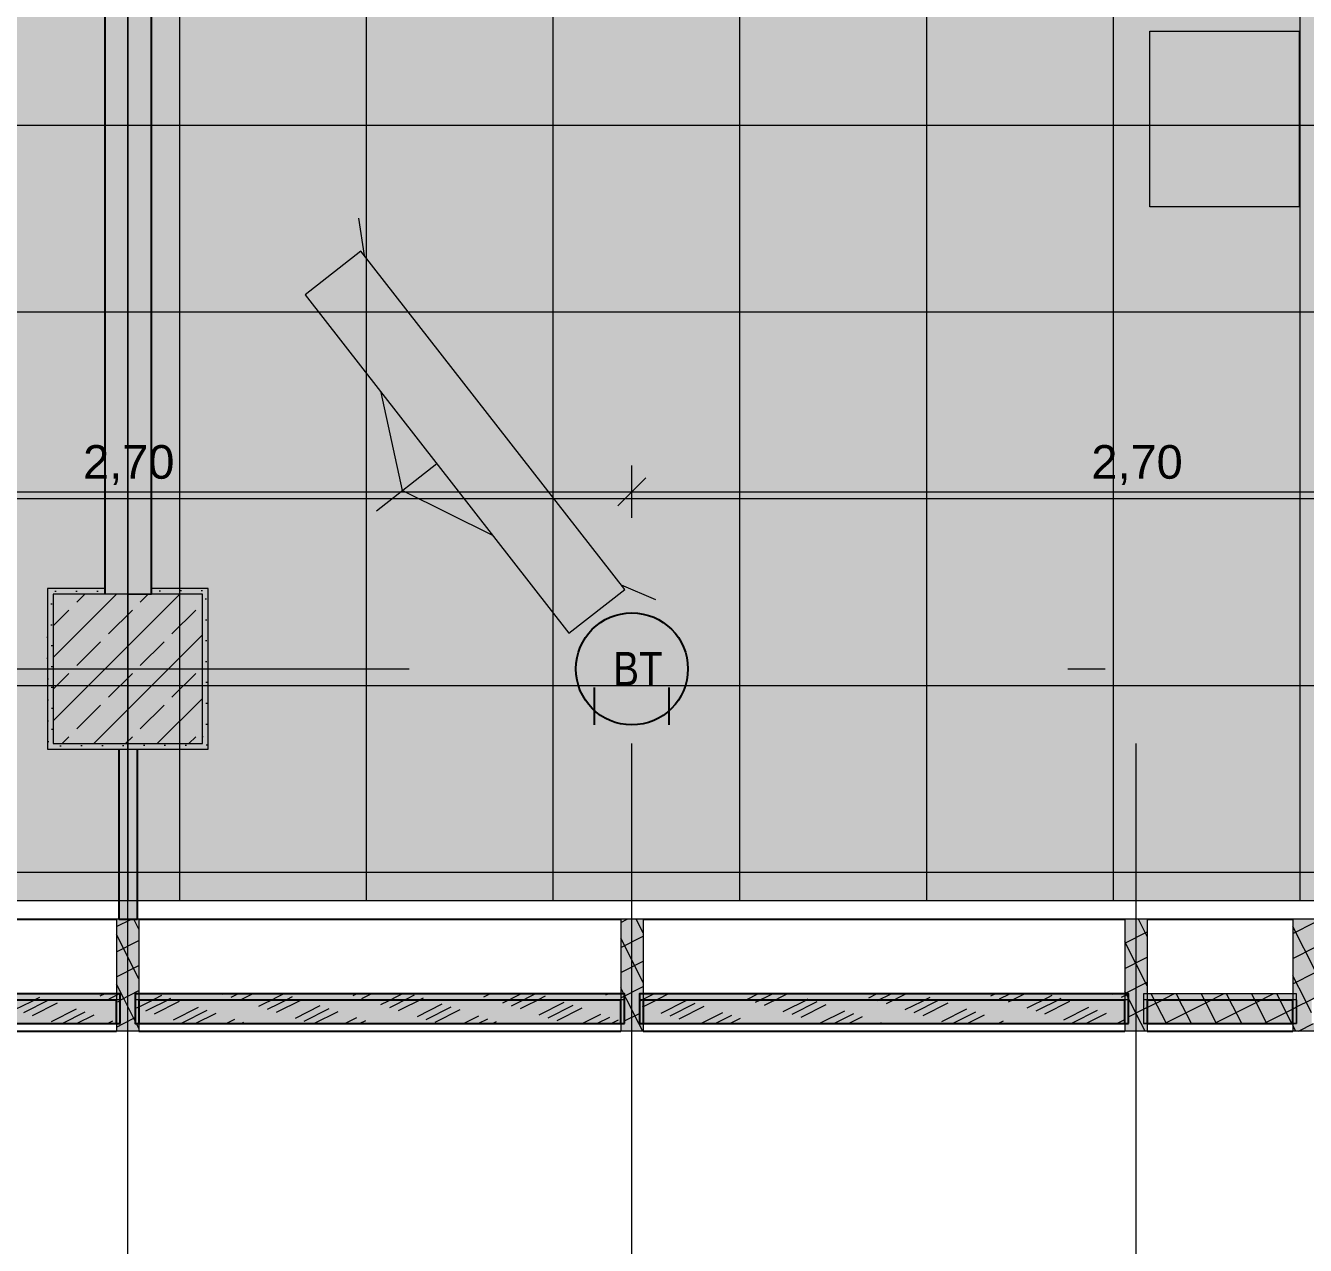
# Model space of a CAD drawing. Header units: metres. Extents: x -22.4 to 53.1, y 133.6 to 157.9.
# Drawn here: x -12.705 to -9.278, y 136.996 to 140.263 of the extents above; entities that cross this region are included whole.
import ezdxf

# ---------------------------------------------------------------- set-up
doc = ezdxf.new("R2010")
doc.units = ezdxf.units.M
doc.header["$MEASUREMENT"] = 0
for name, pattern in [('Achse', [0.0023, 0.0015, -0.0008]), ('Punktlinie', [0.0035, 0, -0.0035]), ('Strichpunktlinie', [0.006703, 0.003528, -0.001764, 0, -0.001411]), ('Wipeout_Contour', [1, 0, -1])]:
    doc.linetypes.add(name, pattern=pattern)
for name, color, linetype in [('00  Raster', 7, 'Continuous'), ('00  Raster Ausbau', 7, 'Continuous'), ('10  Fassade', 7, 'Continuous'), ('10  Fassade_Deckschraffur', 7, 'Continuous'), ('10  Fassade_Schnittschraffur', 7, 'Continuous'), ('10  Stützen', 7, 'Continuous'), ('10  Stützen_Schnittschraffur', 7, 'Continuous'), ('10  Treppen + Rampen', 7, 'Continuous'), ('20  TGA - Revi+BT', 7, 'Continuous'), ('40 Bemaßung 1_ 50 Bodenspiegel', 7, 'Continuous'), ('50  NUF - Raumstempel', 7, 'Continuous'), ('Neubau_20  Boden Aufbauten', 7, 'Continuous'), ('Neubau_20  Boden Aufbauten_Deckschraffur', 7, 'Continuous'), ('Neubau_20  Möbel', 7, 'Continuous'), ('Neubau_20  TGA - Revi+BT', 7, 'Continuous'), ('Neubau_20 Wand Leichtbau MIETERAUSBAU', 7, 'Continuous'), ('Neubau_20 Wand Leichtbau MIETERAUSBAU_Schnittschraffur', 7, 'Continuous')]:
    doc.layers.add(name, color=color, linetype=linetype)
doc.styles.add('ERSTELLTER_STIL_1', font='')
doc.styles.add('ERSTELLTER_STIL_2', font='')
doc.styles.get('ERSTELLTER_STIL_1').set_extended_font_data('Arial')
doc.styles.get('ERSTELLTER_STIL_2').set_extended_font_data('Arial Narrow')
pattern_1 = [(0, (-7.29265, 148.9955), (0, 0.5), []), (90, (-7.29265, 148.9955), (-0.5, 0), [])]
pattern_2 = [(26.86749, (-110.10794, 75.264664), (-0.027115717, 0.053523246), []), (116.86749, (-110.10794, 75.264664), (0.053523246, 0.027115717), [])]

# ---------------------------------------------------------------- blocks, each defined once
blk = doc.blocks.new('*X27', base_point=(-23.4289, 120.7796))
at = {"layer": '10  Fassade_Schnittschraffur', "color": 98, "linetype": 'Continuous', "lineweight": 13, "ltscale": 1000, "true_color": 0x000100}
for p, q in [((-11.0616, 137.6503), (-11.0228, 137.6699)), ((-11.0533, 137.6346), (-10.9864, 137.6685)), ((-10.7742, 137.6548), (-10.7443, 137.6699)), ((-10.7504, 137.647), (-10.7052, 137.6699)), ((-10.7267, 137.6392), (-10.6661, 137.6699)), ((-10.4475, 137.6593), (-10.4267, 137.6699)), ((-10.4238, 137.6516), (-10.3876, 137.6699)), ((-10.4, 137.6438), (-10.3484, 137.6699)), ((-10.1209, 137.6639), (-10.1091, 137.6699)), ((-10.0971, 137.6561), (-10.0699, 137.6699)), ((-10.0734, 137.6484), (-10.0308, 137.6699)), ((-10.023, 137.6319), (-9.9561, 137.6658)), ((-9.7942, 137.6685), (-9.7914, 137.6699)), ((-9.7705, 137.6607), (-9.7523, 137.6699)), ((-11.0029, 137.6181), (-10.936, 137.652)), ((-10.9792, 137.6104), (-10.9123, 137.6443)), ((-10.9554, 137.6026), (-10.8885, 137.6365)), ((-10.6763, 137.6227), (-10.6094, 137.6566)), ((-10.6525, 137.6149), (-10.5856, 137.6488)), ((-10.6288, 137.6072), (-10.5619, 137.641)), ((-10.3496, 137.6273), (-10.2827, 137.6612)), ((-10.3259, 137.6195), (-10.259, 137.6534)), ((-10.3021, 137.6117), (-10.2352, 137.6456)), ((-9.9992, 137.6241), (-9.9323, 137.658)), ((-9.9755, 137.6163), (-9.9086, 137.6502)), ((-9.9251, 137.5998), (-9.8582, 137.6337)), ((-10.8975, 137.5899), (-10.8381, 137.62)), ((-10.8584, 137.5899), (-10.8144, 137.6122)), ((-10.8193, 137.5899), (-10.7906, 137.6044)), ((-10.5784, 137.5907), (-10.5115, 137.6246)), ((-10.5408, 137.5899), (-10.4877, 137.6168)), ((-10.5017, 137.5899), (-10.464, 137.609)), ((-10.2518, 137.5952), (-10.1849, 137.6291)), ((-10.2232, 137.5899), (-10.1611, 137.6213)), ((-10.184, 137.5899), (-10.1373, 137.6136)), ((-10.1011, 137.5899), (-10.087, 137.5971)), ((-9.9014, 137.592), (-9.8345, 137.6259)), ((-9.8664, 137.5899), (-9.8107, 137.6181)), ((-9.7835, 137.5899), (-9.7603, 137.6016)), ((-10.4187, 137.5899), (-10.4136, 137.5925))]:
    blk.add_line(p, q, dxfattribs=at)
blk = doc.blocks.new('*X28', base_point=(-23.4289, 120.7796))
at = {"layer": '10  Fassade_Schnittschraffur', "color": 98, "linetype": 'Continuous', "lineweight": 13, "ltscale": 1000, "true_color": 0x000100}
for p, q in [((-12.4074, 137.6319), (-12.3405, 137.6658)), ((-12.1786, 137.6685), (-12.1759, 137.6699)), ((-12.1549, 137.6608), (-12.1368, 137.6699)), ((-12.1311, 137.653), (-12.0977, 137.6699)), ((-12.0808, 137.6365), (-12.0148, 137.6699)), ((-11.8282, 137.6653), (-11.8192, 137.6699)), ((-11.8045, 137.6576), (-11.7801, 137.6699)), ((-11.7541, 137.6411), (-11.6972, 137.6699)), ((-11.7303, 137.6333), (-11.6634, 137.6672)), ((-11.4778, 137.6621), (-11.4625, 137.6699)), ((-11.4275, 137.6456), (-11.3795, 137.6699)), ((-11.4037, 137.6379), (-11.3404, 137.6699)), ((-11.1512, 137.6667), (-11.1448, 137.6699)), ((-12.3836, 137.6241), (-12.3167, 137.658)), ((-12.3599, 137.6164), (-12.293, 137.6503)), ((-12.3095, 137.5999), (-12.2426, 137.6338)), ((-12.057, 137.6287), (-11.9901, 137.6626)), ((-12.0332, 137.6209), (-11.9663, 137.6548)), ((-11.9829, 137.6044), (-11.916, 137.6383)), ((-11.9591, 137.5967), (-11.8922, 137.6305)), ((-11.7066, 137.6255), (-11.6397, 137.6594)), ((-11.6562, 137.609), (-11.5893, 137.6429)), ((-11.6325, 137.6012), (-11.5656, 137.6351)), ((-11.3799, 137.6301), (-11.313, 137.664)), ((-11.3296, 137.6136), (-11.2627, 137.6475)), ((-11.3058, 137.6058), (-11.2389, 137.6397)), ((-11.2821, 137.598), (-11.2152, 137.6319)), ((-12.2858, 137.5921), (-12.2188, 137.626)), ((-12.2509, 137.5899), (-12.1951, 137.6182)), ((-12.168, 137.5899), (-12.1447, 137.6017)), ((-11.9333, 137.5899), (-11.8684, 137.6228)), ((-11.8504, 137.5899), (-11.8181, 137.6063)), ((-11.8113, 137.5899), (-11.7943, 137.5985)), ((-11.6087, 137.5934), (-11.5418, 137.6273)), ((-11.5328, 137.5899), (-11.4914, 137.6108)), ((-11.4936, 137.5899), (-11.4677, 137.6031)), ((-11.2151, 137.5899), (-11.1648, 137.6154)), ((-11.176, 137.5899), (-11.141, 137.6076)), ((-11.1369, 137.5899), (-11.1173, 137.5999)), ((-12.1289, 137.5899), (-12.121, 137.5939)), ((-11.7722, 137.5899), (-11.7706, 137.5907)), ((-11.4545, 137.5899), (-11.4439, 137.5953))]:
    blk.add_line(p, q, dxfattribs=at)
blk = doc.blocks.new('*X29', base_point=(-23.4289, 120.7796))
at = {"layer": '10  Fassade_Schnittschraffur', "color": 98, "linetype": 'Continuous', "lineweight": 13, "ltscale": 1000, "true_color": 0x000100}
for p, q in [((-13.1586, 137.6548), (-13.1288, 137.6699)), ((-13.1348, 137.6471), (-13.0897, 137.6699)), ((-13.111, 137.6393), (-13.0506, 137.6699)), ((-12.8319, 137.6594), (-12.8112, 137.6699)), ((-12.8082, 137.6516), (-12.7721, 137.6699)), ((-12.7844, 137.6438), (-12.733, 137.6699)), ((-12.5053, 137.664), (-12.4936, 137.6699)), ((-12.4815, 137.6562), (-12.4545, 137.6699)), ((-13.3116, 137.6368), (-13.2967, 137.6443)), ((-13.3116, 137.617), (-13.2729, 137.6365)), ((-13.0607, 137.6228), (-12.9938, 137.6567)), ((-13.0369, 137.615), (-12.97, 137.6489)), ((-13.0132, 137.6072), (-12.9463, 137.6411)), ((-12.734, 137.6273), (-12.6671, 137.6612)), ((-12.7103, 137.6196), (-12.6434, 137.6535)), ((-12.6865, 137.6118), (-12.6196, 137.6457)), ((-12.4578, 137.6484), (-12.4516, 137.6516)), ((-13.282, 137.5899), (-13.2225, 137.62)), ((-13.2429, 137.5899), (-13.1988, 137.6123)), ((-13.2038, 137.5899), (-13.175, 137.6045)), ((-12.9628, 137.5907), (-12.8959, 137.6246)), ((-12.9253, 137.5899), (-12.8721, 137.6168)), ((-12.8862, 137.5899), (-12.8484, 137.6091)), ((-12.6362, 137.5953), (-12.5692, 137.6292)), ((-12.6077, 137.5899), (-12.5455, 137.6214)), ((-12.5686, 137.5899), (-12.5217, 137.6136)), ((-12.4856, 137.5899), (-12.4714, 137.5971)), ((-12.8032, 137.5899), (-12.798, 137.5926))]:
    blk.add_line(p, q, dxfattribs=at)

msp = doc.modelspace()

# ---------------------------------------------------------------- hatches: boundary and pattern name
at = {"layer": '10  Stützen_Schnittschraffur', "linetype": 'Continuous', "lineweight": 0, "true_color": 0xffffff}
for points in [[(-12.4931, 138.7549), (-12.6466, 138.7549), (-12.6466, 138.3249), (-12.2166, 138.3249), (-12.2166, 138.7549), (-12.3681, 138.7549), (-12.3681, 138.7399), (-12.4306, 138.7399), (-12.2316, 138.7399), (-12.2316, 138.3399), (-12.6316, 138.3399), (-12.6316, 138.7399), (-12.4931, 138.7399)], [(-12.6316, 138.3399), (-12.2316, 138.3399), (-12.2316, 138.7399), (-12.6316, 138.7399)]]:
    msp.add_hatch(color=7, dxfattribs=at).paths.add_polyline_path(points)
at = {"layer": '10  Stützen_Schnittschraffur', "linetype": 'Continuous', "lineweight": 13, "true_color": 0x000100}
h = msp.add_hatch(dxfattribs=at)
h.set_pattern_fill('Gips_0001', color=98, style=0, pattern_type=2)
h.set_pattern_definition([(26.86749, (-110.107942, 75.264664), (-0.0112982155, 0.0223013526), [0, -0.025])])
h.paths.add_polyline_path([(-12.4931, 138.7549), (-12.6466, 138.7549), (-12.6466, 138.3249), (-12.2166, 138.3249), (-12.2166, 138.7549), (-12.3681, 138.7549), (-12.3681, 138.7399), (-12.4306, 138.7399), (-12.2316, 138.7399), (-12.2316, 138.3399), (-12.6316, 138.3399), (-12.6316, 138.7399), (-12.4931, 138.7399)])
h = msp.add_hatch(dxfattribs=at)
h.set_pattern_fill('Beton__Stahlbeton_0001', color=98, style=0, pattern_type=2)
h.set_pattern_definition([(225, (-12.63157, 138.73991), (-0.084853, 0.084853), []), (225, (-12.674, 138.78233), (-0.084853, 0.084853), [0.09, -0.03])])
h.paths.add_polyline_path([(-12.6316, 138.3399), (-12.2316, 138.3399), (-12.2316, 138.7399), (-12.6316, 138.7399)])
at = {"layer": 'Neubau_20  Boden Aufbauten_Deckschraffur', "linetype": 'Continuous', "lineweight": 0, "true_color": 0xffffff}
for points in [[(-10.4166, 150.382), (-18.9066, 150.382), (-18.9066, 145.78), (-18.9066, 137.9199), (-12.5191, 137.9199), (-12.4315, 137.9199), (-12.4315, 143.6799), (-12.4941, 143.6799), (-12.4941, 145.73), (-12.3691, 145.73), (-9.8816, 145.7299), (-9.8816, 150.225), (-10.4166, 150.225)], [(-12.4315, 143.6799), (-12.4315, 137.9199), (-5.3066, 137.9199), (-5.3066, 143.6799)]]:
    msp.add_hatch(color=7, dxfattribs=at).paths.add_polyline_path(points)
at = {"layer": 'Neubau_20  Boden Aufbauten_Deckschraffur', "linetype": 'Continuous', "lineweight": 18}
h = msp.add_hatch(dxfattribs=at)
h.set_pattern_fill('Verband__Quadrat__50x50__4D', color=6, style=0, pattern_type=2)
h.set_pattern_definition(pattern_1)
h.paths.add_polyline_path([(-10.4166, 150.382), (-18.9066, 150.382), (-18.9066, 145.78), (-18.9066, 137.9199), (-12.5191, 137.9199), (-12.4315, 137.9199), (-12.4315, 143.6799), (-12.4941, 143.6799), (-12.4941, 145.73), (-12.3691, 145.73), (-9.8816, 145.7299), (-9.8816, 150.225), (-10.4166, 150.225)])
h = msp.add_hatch(dxfattribs=at)
h.set_pattern_fill('Verband__Quadrat__50x50__4D', color=6, style=0, pattern_type=2)
h.set_pattern_definition(pattern_1)
h.paths.add_polyline_path([(-12.4315, 143.6799), (-12.4315, 137.9199), (-5.3066, 137.9199), (-5.3066, 143.6799)])
at = {"layer": 'Neubau_20 Wand Leichtbau MIETERAUSBAU_Schnittschraffur', "linetype": 'Continuous', "lineweight": 18}
msp.add_hatch(color=9, dxfattribs=at).paths.add_polyline_path([(-12.3691, 143.6799), (-12.4941, 143.6799), (-12.4931, 138.7399), (-12.4306, 138.7399), (-12.3681, 138.7399)])

# ---------------------------------------------------------------- linework, layer by layer
at = {"layer": '00  Raster', "color": 5, "linetype": 'Strichpunktlinie', "lineweight": 13, "ltscale": 1000}
msp.add_line((-12.4316, 133.7291), (-12.4316, 155.8899), dxfattribs=at)
at = {"layer": '00  Raster', "color": 7, "linetype": 'Strichpunktlinie', "lineweight": 13, "ltscale": 1000}
msp.add_line((-22.0094, 138.5399), (33.1556, 138.5399), dxfattribs=at)
at = {"layer": '00  Raster Ausbau', "color": 9, "linetype": 'Achse', "lineweight": 18, "ltscale": 1000}
for p, q in [((-12.4316, 137.3399), (-12.4316, 138.3399)), ((-11.0816, 137.3399), (-11.0816, 138.3399)), ((-9.7316, 137.3399), (-9.7316, 138.3399)), ((-12.4316, 136.3399), (-12.4316, 137.3399)), ((-11.0816, 136.3399), (-11.0816, 137.3399)), ((-9.7316, 136.3399), (-9.7316, 137.3399))]:
    msp.add_line(p, q, dxfattribs=at)
at = {"layer": '10  Stützen', "color": 7, "linetype": 'Continuous', "lineweight": 13, "ltscale": 1000, "flags": 128}
msp.add_lwpolyline([(-12.4931, 138.7549), (-12.6466, 138.7549), (-12.6466, 138.3249), (-12.2166, 138.3249), (-12.2166, 138.7549), (-12.3681, 138.7549)], dxfattribs=at)
msp.add_lwpolyline([(-12.6316, 138.3399), (-12.2316, 138.3399), (-12.2316, 138.7399), (-12.6316, 138.7399)], close=True, dxfattribs=at)
at = {"layer": '40 Bemaßung 1_ 50 Bodenspiegel', "color": 7, "linetype": 'Continuous', "lineweight": 13, "ltscale": 1000}
for p, q in [((-11.0816, 138.9442), (-11.0816, 139.0848)), ((-11.0441, 139.052), (-11.1191, 138.977)), ((-13.7816, 139.0145), (-11.0816, 139.0145)), ((-11.0816, 139.0145), (-8.3816, 139.0145))]:
    msp.add_line(p, q, dxfattribs=at)
at = {"layer": 'Neubau_20  Boden Aufbauten', "color": 7, "linetype": 'Continuous', "lineweight": 13, "ltscale": 1000, "flags": 128}
for points in [[(-10.4166, 150.382), (-18.9066, 150.382), (-18.9066, 145.78), (-18.9066, 137.9199), (-12.5191, 137.9199), (-12.4315, 137.9199), (-12.4315, 143.6799), (-12.4941, 143.6799), (-12.4941, 145.73), (-12.3691, 145.73), (-9.8816, 145.7299), (-9.8816, 150.225), (-10.4166, 150.225)], [(-12.4315, 143.6799), (-12.4315, 137.9199), (-5.3066, 137.9199), (-5.3066, 143.6799)]]:
    msp.add_lwpolyline(points, close=True, dxfattribs=at)
at = {"layer": 'Neubau_20  Möbel', "color": 9, "linetype": 'Continuous', "lineweight": 18, "ltscale": 1000}
for p, q in [((-11.8138, 139.7466), (-11.7982, 139.6475)), ((-11.6955, 139.0175), (-11.7527, 139.2803)), ((-11.6036, 139.0891), (-11.7657, 138.9627)), ((-11.6955, 139.0175), (-11.4546, 138.8979)), ((-11.0172, 138.7249), (-11.1095, 138.7642))]:
    msp.add_line(p, q, dxfattribs=at)
at = {"layer": 'Neubau_20  Möbel', "color": 9, "linetype": 'Continuous', "lineweight": 18, "ltscale": 1000, "flags": 128}
for points in [[(-9.6948, 140.2478), (-9.2948, 140.2478), (-9.2948, 139.7778), (-9.6948, 139.7778)], [(-11.1006, 138.7528), (-11.8071, 139.6589), (-11.9569, 139.5421), (-11.2504, 138.636)]]:
    msp.add_lwpolyline(points, close=True, dxfattribs=at)
at = {"layer": 'Neubau_20  TGA - Revi+BT', "color": 1, "linetype": 'Continuous', "lineweight": 25, "ltscale": 1000}
for p, q in [((-11.1816, 138.3899), (-11.1816, 138.4899)), ((-10.9816, 138.3899), (-10.9816, 138.4899))]:
    msp.add_line(p, q, dxfattribs=at)
msp.add_circle((-11.0816, 138.5399), 0.15, dxfattribs=at)
at = {"layer": 'Neubau_20 Wand Leichtbau MIETERAUSBAU', "color": 7, "linetype": 'Continuous', "lineweight": 25, "ltscale": 1000, "flags": 128}
for points in [[(-12.4941, 143.6799), (-12.4931, 138.7399)], [(-12.3681, 138.7399), (-12.3691, 143.6799)]]:
    msp.add_lwpolyline(points, dxfattribs=at)
at = {"layer": 'Neubau_20 Wand Leichtbau MIETERAUSBAU', "color": 7, "linetype": 'Continuous', "lineweight": 13, "ltscale": 1000, "flags": 128}
msp.add_lwpolyline([(-12.4306, 138.7399), (-12.3681, 138.7399)], dxfattribs=at)

# ---------------------------------------------------------------- texts
at = {"layer": '20  TGA - Revi+BT', "color": 1, "linetype": 'Continuous', "lineweight": 25, "insert": (-10.9997, 138.5404), "char_height": 0.09, "attachment_point": 6, "rotation": 359.9998, "style": 'ERSTELLTER_STIL_2'}
msp.add_mtext('\\A1;{\\pqr;\\fArial Narrow|b0|i0|c0|p38;BT }', dxfattribs=at)
at = {"layer": '40 Bemaßung 1_ 50 Bodenspiegel', "color": 7, "linetype": 'Continuous', "lineweight": 13, "char_height": 0.09, "width": 0.239452, "attachment_point": 7, "rotation": 360, "style": 'ERSTELLTER_STIL_1'}
for insert in [(-12.5513, 139.0325), (-9.8513, 139.0325)]:
    msp.add_mtext('\\A1;{\\pql;\\fArial|b0|i0|c0|p38;2,70}', dxfattribs=dict(at, insert=insert))

# ---------------------------------------------------------------- wipeouts: each hides what was drawn before it
at = {"color": 254, "linetype": 'Wipeout_Contour', "lineweight": 0, "ltscale": 552.900189}
msp.add_wipeout([(-12.4616, 137.5899), (-12.4616, 137.6537), (-13.3016, 137.6537), (-13.3016, 137.5899)], dxfattribs=at).dxf.layer = '10  Fassade_Deckschraffur'
at = {"color": 254, "linetype": 'Wipeout_Contour', "lineweight": 0, "ltscale": 552.502661}
msp.add_wipeout([(-11.1116, 137.5899), (-11.1116, 137.6537), (-12.4016, 137.6537), (-12.4016, 137.5899)], dxfattribs=at).dxf.layer = '10  Fassade_Deckschraffur'
at = {"color": 254, "linetype": 'Wipeout_Contour', "lineweight": 0, "ltscale": 552.069173}
msp.add_wipeout([(-9.7616, 137.5899), (-9.7616, 137.6537), (-11.0516, 137.6537), (-11.0516, 137.5899)], dxfattribs=at).dxf.layer = '10  Fassade_Deckschraffur'
at = {"color": 254, "linetype": 'Wipeout_Contour', "lineweight": 0, "ltscale": 551.803448}
msp.add_wipeout([(-9.3116, 137.5899), (-9.3116, 137.6537), (-9.7016, 137.6537), (-9.7016, 137.5899)], dxfattribs=at).dxf.layer = '10  Fassade_Deckschraffur'

# ---------------------------------------------------------------- next in the draw order: wipeouts: each hides what was drawn before it
at = {"color": 254, "linetype": 'Wipeout_Contour', "lineweight": 0, "ltscale": 553.45785}
msp.add_wipeout([(-12.4616, 137.6537), (-12.4616, 137.8699), (-13.3016, 137.8699), (-13.3016, 137.6537)], dxfattribs=at).dxf.layer = '10  Fassade_Deckschraffur'
at = {"color": 254, "linetype": 'Wipeout_Contour', "lineweight": 0, "ltscale": 553.060714}
msp.add_wipeout([(-11.1116, 137.8699), (-12.4016, 137.8699), (-12.4016, 137.6537), (-11.1116, 137.6537)], dxfattribs=at).dxf.layer = '10  Fassade_Deckschraffur'
at = {"color": 254, "linetype": 'Wipeout_Contour', "lineweight": 0, "ltscale": 552.627654}
msp.add_wipeout([(-9.7616, 137.6537), (-9.7616, 137.8699), (-11.0516, 137.8699), (-11.0516, 137.6537)], dxfattribs=at).dxf.layer = '10  Fassade_Deckschraffur'
at = {"color": 254, "linetype": 'Wipeout_Contour', "lineweight": 0, "ltscale": 552.36219}
msp.add_wipeout([(-9.3116, 137.6537), (-9.3116, 137.8699), (-9.7016, 137.8699), (-9.7016, 137.6537)], dxfattribs=at).dxf.layer = '10  Fassade_Deckschraffur'
at = {"color": 254, "linetype": 'Wipeout_Contour', "lineweight": 0, "ltscale": 552.733291}
msp.add_wipeout([(-12.4616, 137.5699), (-12.4616, 137.5899), (-13.3016, 137.5899), (-13.3016, 137.5699)], dxfattribs=at).dxf.layer = '10  Fassade_Deckschraffur'
at = {"color": 254, "linetype": 'Wipeout_Contour', "lineweight": 0, "ltscale": 552.335645}
msp.add_wipeout([(-11.1116, 137.5699), (-11.1116, 137.5899), (-12.4016, 137.5899), (-12.4016, 137.5699)], dxfattribs=at).dxf.layer = '10  Fassade_Deckschraffur'
at = {"color": 254, "linetype": 'Wipeout_Contour', "lineweight": 0, "ltscale": 551.90203}
msp.add_wipeout([(-9.7616, 137.5699), (-9.7616, 137.5899), (-11.0516, 137.5899), (-11.0516, 137.5699)], dxfattribs=at).dxf.layer = '10  Fassade_Deckschraffur'
at = {"color": 254, "linetype": 'Wipeout_Contour', "lineweight": 0, "ltscale": 551.636226}
msp.add_wipeout([(-9.3116, 137.5699), (-9.3116, 137.5899), (-9.7016, 137.5899), (-9.7016, 137.5699)], dxfattribs=at).dxf.layer = '10  Fassade_Deckschraffur'

# ---------------------------------------------------------------- next in the draw order: hatches: boundary and pattern name
at = {"layer": 'Neubau_20 Wand Leichtbau MIETERAUSBAU_Schnittschraffur', "linetype": 'Continuous', "lineweight": 18}
msp.add_hatch(color=9, dxfattribs=at).paths.add_polyline_path([(-12.4555, 138.3249), (-12.4555, 137.869), (-12.4055, 137.869), (-12.4055, 138.3249)])

# ---------------------------------------------------------------- next in the draw order: linework, layer by layer
at = {"layer": '10  Fassade', "color": 7, "linetype": 'Continuous', "lineweight": 18, "ltscale": 1000}
for p, q in [((-12.4016, 137.8699), (-12.4616, 137.8699)), ((-11.0516, 137.8699), (-11.1116, 137.8699)), ((-9.7016, 137.8699), (-9.7616, 137.8699)), ((-9.2516, 137.8699), (-9.3116, 137.8699)), ((-12.4016, 137.5699), (-12.4616, 137.5699)), ((-11.0516, 137.5699), (-11.1116, 137.5699)), ((-9.7016, 137.5699), (-9.7616, 137.5699)), ((-9.2516, 137.5699), (-9.3116, 137.5699))]:
    msp.add_line(p, q, dxfattribs=at)
at = {"layer": '10  Fassade', "color": 7, "linetype": 'Continuous', "lineweight": 25, "ltscale": 1000, "flags": 128}
for points in [[(-13.3016, 137.8699), (-12.4616, 137.8699)], [(-12.4016, 137.8699), (-11.1116, 137.8699)], [(-11.0516, 137.8699), (-9.7616, 137.8699)], [(-9.7016, 137.8699), (-9.3116, 137.8699)], [(-13.3016, 137.5699), (-12.4616, 137.5699)], [(-12.4016, 137.5699), (-11.1116, 137.5699)], [(-11.0516, 137.5699), (-9.7616, 137.5699)], [(-9.7016, 137.5699), (-9.3116, 137.5699)]]:
    msp.add_lwpolyline(points, dxfattribs=at)
at = {"layer": '50  NUF - Raumstempel', "color": 7, "linetype": 'Punktlinie', "lineweight": 13, "ltscale": 1000, "flags": 128}
msp.add_lwpolyline([(-18.9066, 137.869), (-18.9066, 150.382), (-9.7966, 150.382), (-9.7966, 152.8749), (3.7184, 152.8749), (3.7184, 152.6049), (3.5534, 152.6049), (3.5534, 152.1749), (3.7184, 152.1749), (3.7184, 146.3199), (3.5534, 146.3199), (3.5534, 145.8899), (3.7184, 145.8899), (3.7184, 145.7049), (-1.7166, 145.7049), (-1.7166, 141.4699), (-3.0116, 141.4699), (-3.0116, 138.1049), (-5.6066, 138.1049), (-5.6066, 137.869)], close=True, dxfattribs=at)
at = {"layer": 'Neubau_20 Wand Leichtbau MIETERAUSBAU', "color": 7, "linetype": 'Continuous', "lineweight": 25, "ltscale": 1000, "flags": 128}
for points in [[(-12.4555, 138.3249), (-12.4555, 137.869)], [(-12.4055, 137.869), (-12.4055, 138.3249)]]:
    msp.add_lwpolyline(points, dxfattribs=at)
at = {"layer": 'Neubau_20 Wand Leichtbau MIETERAUSBAU', "color": 7, "linetype": 'Continuous', "lineweight": 13, "ltscale": 1000, "flags": 128}
msp.add_lwpolyline([(-12.4555, 137.869), (-12.4055, 137.869)], dxfattribs=at)

# ---------------------------------------------------------------- next in the draw order: wipeouts: each hides what was drawn before it
at = {"color": 254, "linetype": 'Wipeout_Contour', "lineweight": 0, "ltscale": 552.747237}
msp.add_wipeout([(-12.4516, 137.6537), (-12.4616, 137.6537), (-12.4616, 137.5929), (-12.4516, 137.5929)], dxfattribs=at).dxf.layer = '10  Fassade_Deckschraffur'
at = {"color": 254, "linetype": 'Wipeout_Contour', "lineweight": 0, "ltscale": 552.729244}
msp.add_wipeout([(-12.4116, 137.6537), (-12.4116, 137.5929), (-12.4016, 137.5929), (-12.4016, 137.6537)], dxfattribs=at).dxf.layer = '10  Fassade_Deckschraffur'
at = {"color": 254, "linetype": 'Wipeout_Contour', "lineweight": 0, "ltscale": 552.286645}
msp.add_wipeout([(-11.1116, 137.6537), (-11.1116, 137.5929), (-11.1016, 137.5929), (-11.1016, 137.6537)], dxfattribs=at).dxf.layer = '10  Fassade_Deckschraffur'
at = {"color": 254, "linetype": 'Wipeout_Contour', "lineweight": 0, "ltscale": 552.270593}
msp.add_wipeout([(-11.0616, 137.6537), (-11.0616, 137.5929), (-11.0516, 137.5929), (-11.0516, 137.6537)], dxfattribs=at).dxf.layer = '10  Fassade_Deckschraffur'
at = {"color": 254, "linetype": 'Wipeout_Contour', "lineweight": 0, "ltscale": 551.878509}
msp.add_wipeout([(-9.7616, 137.6537), (-9.7616, 137.5929), (-9.7516, 137.5929), (-9.7516, 137.6537)], dxfattribs=at).dxf.layer = '10  Fassade_Deckschraffur'
at = {"color": 254, "linetype": 'Wipeout_Contour', "lineweight": 0, "ltscale": 551.864402}
msp.add_wipeout([(-9.7116, 137.6537), (-9.7116, 137.5929), (-9.7016, 137.5929), (-9.7016, 137.6537)], dxfattribs=at).dxf.layer = '10  Fassade_Deckschraffur'
at = {"color": 254, "linetype": 'Wipeout_Contour', "lineweight": 0, "ltscale": 551.754141}
msp.add_wipeout([(-9.3116, 137.6537), (-9.3116, 137.5929), (-9.3016, 137.5929), (-9.3016, 137.6537)], dxfattribs=at).dxf.layer = '10  Fassade_Deckschraffur'

# ---------------------------------------------------------------- next in the draw order: hatches: boundary and pattern name
at = {"layer": '10  Fassade_Schnittschraffur', "linetype": 'Continuous', "lineweight": 0, "true_color": 0xffffff}
for points in [[(-12.4016, 137.8699), (-12.4616, 137.8699), (-12.4616, 137.6537), (-12.4016, 137.6537)], [(-11.0516, 137.8699), (-11.1116, 137.8699), (-11.1116, 137.6537), (-11.0516, 137.6537)], [(-9.7016, 137.8699), (-9.7616, 137.8699), (-9.7616, 137.6537), (-9.7016, 137.6537)], [(-9.2516, 137.8699), (-9.3116, 137.8699), (-9.3116, 137.6537), (-9.2516, 137.6537)]]:
    msp.add_hatch(color=7, dxfattribs=at).paths.add_polyline_path(points)
at = {"layer": '10  Fassade_Schnittschraffur', "linetype": 'Continuous', "lineweight": 13, "true_color": 0x000100}
h = msp.add_hatch(dxfattribs=at)
h.set_pattern_fill('Dämmung__hart_1_0001', color=98, style=0, pattern_type=2)
h.set_pattern_definition(pattern_2)
h.paths.add_polyline_path([(-12.4016, 137.8699), (-12.4616, 137.8699), (-12.4616, 137.6537), (-12.4016, 137.6537)])
h = msp.add_hatch(dxfattribs=at)
h.set_pattern_fill('Dämmung__hart_1_0001', color=98, style=0, pattern_type=2)
h.set_pattern_definition(pattern_2)
h.paths.add_polyline_path([(-11.0516, 137.8699), (-11.1116, 137.8699), (-11.1116, 137.6537), (-11.0516, 137.6537)])
h = msp.add_hatch(dxfattribs=at)
h.set_pattern_fill('Dämmung__hart_1_0001', color=98, style=0, pattern_type=2)
h.set_pattern_definition(pattern_2)
h.paths.add_polyline_path([(-9.7016, 137.8699), (-9.7616, 137.8699), (-9.7616, 137.6537), (-9.7016, 137.6537)])
h = msp.add_hatch(dxfattribs=at)
h.set_pattern_fill('Dämmung__hart_1_0001', color=98, style=0, pattern_type=2)
h.set_pattern_definition(pattern_2)
h.paths.add_polyline_path([(-9.2516, 137.8699), (-9.3116, 137.8699), (-9.3116, 137.6537), (-9.2516, 137.6537)])

# ---------------------------------------------------------------- next in the draw order: linework, layer by layer
at = {"layer": '10  Fassade', "color": 7, "linetype": 'Continuous', "lineweight": 18, "ltscale": 1000}
for p, q in [((-12.4616, 137.8699), (-12.4616, 137.6537)), ((-12.4016, 137.8699), (-12.4016, 137.6537)), ((-11.1116, 137.8699), (-11.1116, 137.6537)), ((-11.0516, 137.8699), (-11.0516, 137.6537)), ((-9.7616, 137.8699), (-9.7616, 137.6537)), ((-9.7016, 137.8699), (-9.7016, 137.6537)), ((-9.3116, 137.8699), (-9.3116, 137.6537)), ((-12.4516, 137.6537), (-12.4616, 137.6537)), ((-12.4016, 137.6537), (-12.4116, 137.6537)), ((-11.1016, 137.6537), (-11.1116, 137.6537)), ((-11.0516, 137.6537), (-11.0616, 137.6537)), ((-9.7516, 137.6537), (-9.7616, 137.6537)), ((-9.7016, 137.6537), (-9.7116, 137.6537)), ((-9.3016, 137.6537), (-9.3116, 137.6537))]:
    msp.add_line(p, q, dxfattribs=at)
at = {"layer": '10  Fassade', "color": 7, "linetype": 'Continuous', "lineweight": 25, "ltscale": 1000, "flags": 128}
for points in [[(-13.3016, 137.6537), (-12.4616, 137.6537)], [(-12.4016, 137.6537), (-11.1116, 137.6537)], [(-11.0516, 137.6537), (-9.7616, 137.6537)], [(-9.7016, 137.6537), (-9.3116, 137.6537)]]:
    msp.add_lwpolyline(points, dxfattribs=at)

# ---------------------------------------------------------------- next in the draw order: wipeouts: each hides what was drawn before it
at = {"color": 254, "linetype": 'Wipeout_Contour', "lineweight": 0, "ltscale": 552.620123}
msp.add_wipeout([(-12.4616, 137.5929), (-12.4616, 137.5899), (-12.4516, 137.5899), (-12.4516, 137.5929)], dxfattribs=at).dxf.layer = '10  Fassade_Deckschraffur'
at = {"color": 254, "linetype": 'Wipeout_Contour', "lineweight": 0, "ltscale": 552.602131}
msp.add_wipeout([(-12.4016, 137.5929), (-12.4116, 137.5929), (-12.4116, 137.5899), (-12.4016, 137.5899)], dxfattribs=at).dxf.layer = '10  Fassade_Deckschraffur'
at = {"color": 254, "linetype": 'Wipeout_Contour', "lineweight": 0, "ltscale": 552.159428}
msp.add_wipeout([(-11.1116, 137.5929), (-11.1116, 137.5899), (-11.1016, 137.5899), (-11.1016, 137.5929)], dxfattribs=at).dxf.layer = '10  Fassade_Deckschraffur'
at = {"color": 254, "linetype": 'Wipeout_Contour', "lineweight": 0, "ltscale": 552.14337}
msp.add_wipeout([(-11.0516, 137.5929), (-11.0616, 137.5929), (-11.0616, 137.5899), (-11.0516, 137.5899)], dxfattribs=at).dxf.layer = '10  Fassade_Deckschraffur'
at = {"color": 254, "linetype": 'Wipeout_Contour', "lineweight": 0, "ltscale": 551.7512}
msp.add_wipeout([(-9.7616, 137.5929), (-9.7616, 137.5899), (-9.7516, 137.5899), (-9.7516, 137.5929)], dxfattribs=at).dxf.layer = '10  Fassade_Deckschraffur'
at = {"color": 254, "linetype": 'Wipeout_Contour', "lineweight": 0, "ltscale": 551.73709}
msp.add_wipeout([(-9.7016, 137.5929), (-9.7116, 137.5929), (-9.7116, 137.5899), (-9.7016, 137.5899)], dxfattribs=at).dxf.layer = '10  Fassade_Deckschraffur'
at = {"color": 254, "linetype": 'Wipeout_Contour', "lineweight": 0, "ltscale": 551.626805}
msp.add_wipeout([(-9.3116, 137.5929), (-9.3116, 137.5899), (-9.3016, 137.5899), (-9.3016, 137.5929)], dxfattribs=at).dxf.layer = '10  Fassade_Deckschraffur'

# ---------------------------------------------------------------- next in the draw order: hatches: boundary and pattern name
at = {"layer": '10  Fassade_Schnittschraffur', "linetype": 'Continuous', "lineweight": 0, "true_color": 0xffffff}
for points in [[(-12.4516, 137.5899), (-12.4516, 137.6699), (-13.3116, 137.6699), (-13.3116, 137.5899)], [(-11.1016, 137.5899), (-11.1016, 137.6699), (-12.4116, 137.6699), (-12.4116, 137.5899)], [(-9.7516, 137.5899), (-9.7516, 137.6699), (-11.0616, 137.6699), (-11.0616, 137.5899)], [(-9.3016, 137.5899), (-9.3016, 137.6699), (-9.7116, 137.6699), (-9.7116, 137.5899)], [(-12.4116, 137.6537), (-12.4516, 137.6537), (-12.4516, 137.5899), (-12.4116, 137.5899)], [(-11.0616, 137.6537), (-11.1016, 137.6537), (-11.1016, 137.5899), (-11.0616, 137.5899)], [(-9.7116, 137.6537), (-9.7516, 137.6537), (-9.7516, 137.5899), (-9.7116, 137.5899)], [(-9.2616, 137.6537), (-9.3016, 137.6537), (-9.3016, 137.5899), (-9.2616, 137.5899)], [(-12.4616, 137.5699), (-12.4016, 137.5699), (-12.4016, 137.5899), (-12.4616, 137.5899)], [(-11.1116, 137.5699), (-11.0516, 137.5699), (-11.0516, 137.5899), (-11.1116, 137.5899)], [(-9.7616, 137.5699), (-9.7016, 137.5699), (-9.7016, 137.5899), (-9.7616, 137.5899)], [(-9.3116, 137.5699), (-9.2516, 137.5699), (-9.2516, 137.5899), (-9.3116, 137.5899)]]:
    msp.add_hatch(color=7, dxfattribs=at).paths.add_polyline_path(points)
at = {"layer": '10  Fassade_Schnittschraffur', "linetype": 'Continuous', "lineweight": 13, "true_color": 0x000100}
h = msp.add_hatch(dxfattribs=at)
h.set_pattern_fill('Dämmung__hart_1_0001', color=98, style=0, pattern_type=2)
h.set_pattern_definition(pattern_2)
h.paths.add_polyline_path([(-9.3016, 137.5899), (-9.3016, 137.6699), (-9.7116, 137.6699), (-9.7116, 137.5899)])
h = msp.add_hatch(dxfattribs=at)
h.set_pattern_fill('Dämmung__hart_1_0001', color=98, style=0, pattern_type=2)
h.set_pattern_definition(pattern_2)
h.paths.add_polyline_path([(-12.4116, 137.6537), (-12.4516, 137.6537), (-12.4516, 137.5899), (-12.4116, 137.5899)])
h = msp.add_hatch(dxfattribs=at)
h.set_pattern_fill('Dämmung__hart_1_0001', color=98, style=0, pattern_type=2)
h.set_pattern_definition(pattern_2)
h.paths.add_polyline_path([(-11.0616, 137.6537), (-11.1016, 137.6537), (-11.1016, 137.5899), (-11.0616, 137.5899)])
h = msp.add_hatch(dxfattribs=at)
h.set_pattern_fill('Dämmung__hart_1_0001', color=98, style=0, pattern_type=2)
h.set_pattern_definition(pattern_2)
h.paths.add_polyline_path([(-9.7116, 137.6537), (-9.7516, 137.6537), (-9.7516, 137.5899), (-9.7116, 137.5899)])
h = msp.add_hatch(dxfattribs=at)
h.set_pattern_fill('Dämmung__hart_1_0001', color=98, style=0, pattern_type=2)
h.set_pattern_definition(pattern_2)
h.paths.add_polyline_path([(-9.2616, 137.6537), (-9.3016, 137.6537), (-9.3016, 137.5899), (-9.2616, 137.5899)])
h = msp.add_hatch(dxfattribs=at)
h.set_pattern_fill('Dämmung__hart_1_0001', color=98, style=0, pattern_type=2)
h.set_pattern_definition(pattern_2)
h.paths.add_polyline_path([(-12.4616, 137.5699), (-12.4016, 137.5699), (-12.4016, 137.5899), (-12.4616, 137.5899)])
h = msp.add_hatch(dxfattribs=at)
h.set_pattern_fill('Dämmung__hart_1_0001', color=98, style=0, pattern_type=2)
h.set_pattern_definition(pattern_2)
h.paths.add_polyline_path([(-11.1116, 137.5699), (-11.0516, 137.5699), (-11.0516, 137.5899), (-11.1116, 137.5899)])
h = msp.add_hatch(dxfattribs=at)
h.set_pattern_fill('Dämmung__hart_1_0001', color=98, style=0, pattern_type=2)
h.set_pattern_definition(pattern_2)
h.paths.add_polyline_path([(-9.7616, 137.5699), (-9.7016, 137.5699), (-9.7016, 137.5899), (-9.7616, 137.5899)])
h = msp.add_hatch(dxfattribs=at)
h.set_pattern_fill('Dämmung__hart_1_0001', color=98, style=0, pattern_type=2)
h.set_pattern_definition(pattern_2)
h.paths.add_polyline_path([(-9.3116, 137.5699), (-9.2516, 137.5699), (-9.2516, 137.5899), (-9.3116, 137.5899)])

# ---------------------------------------------------------------- next in the draw order: linework, layer by layer
at = {"layer": '10  Fassade', "color": 7, "linetype": 'Continuous', "lineweight": 18, "ltscale": 1000}
for p, q in [((-12.4516, 137.6537), (-12.4516, 137.5899)), ((-12.4116, 137.6537), (-12.4116, 137.5899)), ((-11.1016, 137.6537), (-11.1016, 137.5899)), ((-11.0616, 137.6537), (-11.0616, 137.5899)), ((-9.7516, 137.6537), (-9.7516, 137.5899)), ((-9.7116, 137.6537), (-9.7116, 137.5899)), ((-9.3016, 137.6537), (-9.3016, 137.5899)), ((-12.4616, 137.5899), (-12.4616, 137.5699)), ((-12.4516, 137.5899), (-12.4616, 137.5899)), ((-12.4016, 137.5899), (-12.4116, 137.5899)), ((-12.4016, 137.5899), (-12.4016, 137.5699)), ((-11.1116, 137.5899), (-11.1116, 137.5699)), ((-11.1016, 137.5899), (-11.1116, 137.5899)), ((-11.0516, 137.5899), (-11.0616, 137.5899)), ((-11.0516, 137.5899), (-11.0516, 137.5699)), ((-9.7616, 137.5899), (-9.7616, 137.5699)), ((-9.7516, 137.5899), (-9.7616, 137.5899)), ((-9.7016, 137.5899), (-9.7116, 137.5899)), ((-9.7016, 137.5899), (-9.7016, 137.5699)), ((-9.3116, 137.5899), (-9.3116, 137.5699)), ((-9.3016, 137.5899), (-9.3116, 137.5899))]:
    msp.add_line(p, q, dxfattribs=at)
at = {"layer": '10  Fassade', "color": 7, "linetype": 'Continuous', "lineweight": 25, "ltscale": 1000, "flags": 128}
for points in [[(-12.4516, 137.5899), (-12.4516, 137.6699), (-13.3116, 137.6699), (-13.3116, 137.5899)], [(-11.1016, 137.5899), (-11.1016, 137.6699), (-12.4116, 137.6699), (-12.4116, 137.5899)], [(-9.7516, 137.5899), (-9.7516, 137.6699), (-11.0616, 137.6699), (-11.0616, 137.5899)]]:
    msp.add_lwpolyline(points, close=True, dxfattribs=at)
at = {"layer": '10  Fassade', "color": 7, "linetype": 'Continuous', "lineweight": 13, "ltscale": 1000, "flags": 128}
msp.add_lwpolyline([(-9.3016, 137.5899), (-9.3016, 137.6699), (-9.7116, 137.6699), (-9.7116, 137.5899)], close=True, dxfattribs=at)
at = {"layer": '10  Fassade', "color": 7, "linetype": 'Continuous', "lineweight": 25, "ltscale": 1000, "flags": 128}
for points in [[(-12.4616, 137.5899), (-12.4616, 137.6537)], [(-12.4016, 137.6537), (-12.4016, 137.5899)], [(-11.1116, 137.5899), (-11.1116, 137.6537)], [(-11.0516, 137.6537), (-11.0516, 137.5899)], [(-9.7616, 137.5899), (-9.7616, 137.6537)], [(-9.7016, 137.6537), (-9.7016, 137.5899)], [(-9.3116, 137.5899), (-9.3116, 137.6537)], [(-13.3016, 137.5899), (-12.4616, 137.5899)], [(-12.4016, 137.5899), (-11.1116, 137.5899)], [(-11.0516, 137.5899), (-9.7616, 137.5899)], [(-9.7016, 137.5899), (-9.3116, 137.5899)]]:
    msp.add_lwpolyline(points, dxfattribs=at)

# ---------------------------------------------------------------- next in the draw order: block references
at = {"layer": '10  Treppen + Rampen', "color": 7, "linetype": 'Continuous', "lineweight": 13, "ltscale": 1000}
for name in ['*X29', '*X28', '*X27']:
    msp.add_blockref(name, (-23.4289, 120.7796), dxfattribs=at)

doc.saveas('drawing.dxf')
